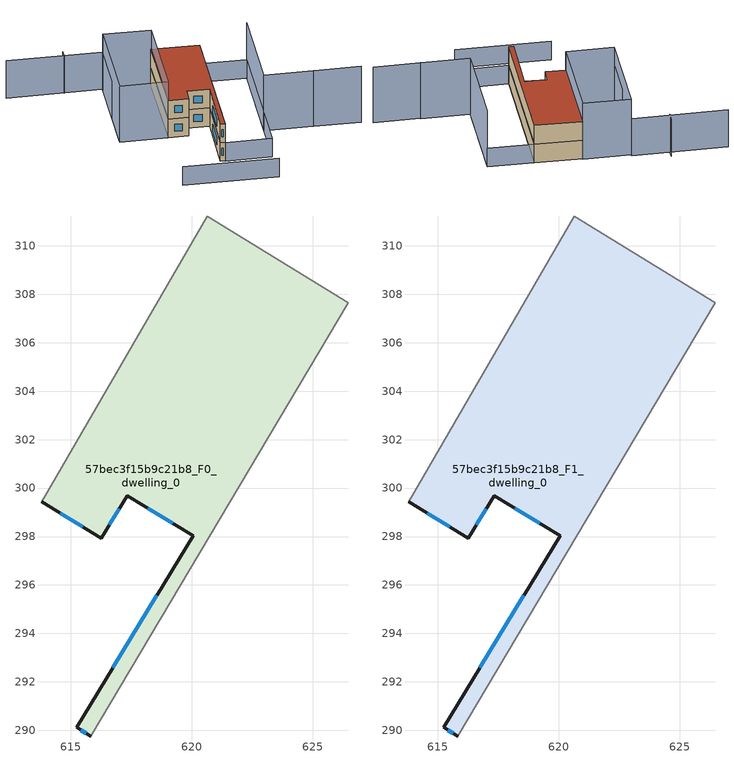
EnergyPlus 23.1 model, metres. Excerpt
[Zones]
57bec3f15b9c21b8_F0_dwelling_0
 floor ground (EU_floor_Construction): 626.45,307.65 615.83,289.77 615.24,290.12 620.06,298.03 617.34,299.69 616.27,297.94 613.82,299.43 620.64,311.23 z0
 wall outside (EU_wall_Construction): 613.82,299.43 616.27,297.94 617.34,299.69 620.06,298.03 615.24,290.12 615.83,289.77 z0:3
 wall adiabatic (EU_wall_Construction): 615.83,289.77 626.45,307.65 620.64,311.23 613.82,299.43 z0:3
 window (EU_Window_Construction): 615.43,290.01 615.65,289.88 / 618.56,295.57 616.75,292.59 / 618.18,299.17 619.21,298.55 / 616.6,298.48 617,299.15 / 614.58,298.97 615.5,298.4 z0.93:2.07
57bec3f15b9c21b8_F1_dwelling_0
 floor to 57bec3f15b9c21b8_F0_dwelling_0 (EU_floor_Construction): 626.45,307.65 615.83,289.77 615.24,290.12 620.06,298.03 617.34,299.69 616.27,297.94 613.82,299.43 620.64,311.23 z3
 wall outside (EU_wall_Construction): 613.82,299.43 616.27,297.94 617.34,299.69 620.06,298.03 615.24,290.12 615.83,289.77 z3:6
 wall adiabatic (EU_wall_Construction): 615.83,289.77 626.45,307.65 620.64,311.23 613.82,299.43 z3:6
 window (EU_Window_Construction): 615.43,290.01 615.65,289.88 / 618.56,295.57 616.75,292.59 / 618.18,299.17 619.21,298.55 / 616.6,298.48 617,299.15 / 614.58,298.97 615.5,298.4 z3.93:5.07
 roof outside (EU_roof_Construction): 620.06,298.03 615.24,290.12 615.83,289.77 626.45,307.65 620.64,311.23 613.82,299.43 616.27,297.94 617.34,299.69 z6
shading: 636.6,285.39 630.91,288.75 / 630.93,288.79 624.96,292.33 / 624.96,292.33 632.03,304.22 / 607.97,302.89 614.96,314.72 / 614.96,314.72 620.81,311.27 / 620.81,311.27 613.82,299.43 / 613.82,299.43 607.97,302.89 z0:9; 607.33,288.69 618.85,281.84 / 632.08,304.31 621.45,286.4 / 621.45,286.4 615.81,289.74 / 615.81,289.74 626.45,307.65 / 626.45,307.65 632.08,304.31 z0:3; 610.41,317.52 611.04,318.55 / 603.54,321.75 615.08,314.93 / 615.08,314.93 608.06,303.04 z0:6
[Building]
EU S2 Campaign: North Axis=0; Terrain=City; Solar Distribution=FullExterior
[Site:Location]
Montreal-Trudeau.Intl.AP: Latitude=45.4667; Longitude=-73.75; Time Zone=-5; Elevation=36
[SizingPeriod:WeatherFileDays]
AnnualSizingPeriod: Begin Month=1; Begin Day of Month=1; End Month=12; End Day of Month=31; Day of Week for Start Day=Monday; Use Weather File Daylight Saving Period=No; Use Weather File Rain and Snow Indicators=No
[MATERIAL]
EU_InternalMass_Material: Roughness=MediumRough; Thickness=0.1; Conductivity=1; Density=1800; Specific Heat=900; Thermal Absorptance=0.9; Solar Absorptance=0.7; Visible Absorptance=0.7
[MATERIAL:NOMASS] Roughness=MediumRough; Thermal Absorptance=0.9; Solar Absorptance=0.7; Visible Absorptance=0.7
Name | Thermal Resistance
EU_wall_NoMass; EU_floor_NoMass | 1.36485
EU_roof_NoMass | 2.55992
[WINDOWMATERIAL:SIMPLEGLAZINGSYSTEM]
EU_Window_SimpleGlazing: UFactor=3.92339; Solar Heat Gain Coefficient=0.8; Visible Transmittance=0.8
[CONSTRUCTION]
EU_wall_Construction: EU_wall_NoMass
EU_roof_Construction: EU_roof_NoMass
EU_floor_Construction: EU_floor_NoMass
EU_Window_Construction: EU_Window_SimpleGlazing
EU_InternalMass_Construction: EU_InternalMass_Material
[ZONE] Type=1; Multiplier=1; Ceiling Height=autocalculate; Floor Area=autocalculate; Part of Total Floor Area=Yes
Name | Volume
57bec3f15b9c21b8_F0_dwelling_0 | 269.523
57bec3f15b9c21b8_F1_dwelling_0 | 269.525
[INTERNALMASS] Construction=EU_InternalMass_Construction; Surface Area=89.8414
Name | Zone or ZoneList
57bec3f15b9c21b8_F0_dwelling_0_EU_InternalMass | 57bec3f15b9c21b8_F0_dwelling_0
57bec3f15b9c21b8_F1_dwelling_0_EU_InternalMass | 57bec3f15b9c21b8_F1_dwelling_0
[OTHEREQUIPMENT] Fuel Type=Electricity; Design Level Calculation Method=Watts/Area; Power per Zone Floor Area=1; Fraction Latent=0; Fraction Radiant=0; Fraction Lost=0; Carbon Dioxide Generation Rate=0; EndUse Subcategory=EU_Step8_InternalGains
Name | Zone or ZoneList or Space or SpaceList | Schedule
EU_Step8_InternalGain_57bec3f15b9c21b8_F0_dwelling_0_f000 | 57bec3f15b9c21b8_F0_dwelling_0 | EU_Step8_GainSchedule_57bec3f15b9c21b8_F0_dwelling_0_f000
EU_Step8_InternalGain_57bec3f15b9c21b8_F1_dwelling_0_f000 | 57bec3f15b9c21b8_F1_dwelling_0 | EU_Step8_GainSchedule_57bec3f15b9c21b8_F1_dwelling_0_f000
[ZONEVENTILATION:DESIGNFLOWRATE] Schedule=EU_AlwaysOn; Design Flow Rate Calculation Method=AirChanges/Hour; Air Changes per Hour=0.860309; Ventilation Type=Natural; Fan Pressure Rise=0; Fan Total Efficiency=1; Constant Term Coefficient=1; Temperature Term Coefficient=0; Velocity Term Coefficient=0; Velocity Squared Term Coefficient=0; Minimum Indoor Temperature=-100; Maximum Indoor Temperature=100; Delta Temperature=-100; Minimum Outdoor Temperature=-100; Maximum Outdoor Temperature=100; Maximum Wind Speed=40
Name | Zone or ZoneList or Space or SpaceList
EU_ConstantAir_57bec3f15b9c21b8_F0_dwelling_0 | 57bec3f15b9c21b8_F0_dwelling_0
EU_ConstantAir_57bec3f15b9c21b8_F1_dwelling_0 | 57bec3f15b9c21b8_F1_dwelling_0
[HVACTEMPLATE:THERMOSTAT] Constant Heating Setpoint=20; Constant Cooling Setpoint=50
EU_HeatOnly_57bec3f15b9c21b8_F0_dwelling_0; EU_HeatOnly_57bec3f15b9c21b8_F1_dwelling_0
[HVACTEMPLATE:ZONE:IDEALLOADSAIRSYSTEM] System Availability Schedule=EU_AlwaysOn; Maximum Heating Supply Air Temperature=50; Minimum Cooling Supply Air Temperature=13; Maximum Heating Supply Air Humidity Ratio=0.0156; Minimum Cooling Supply Air Humidity Ratio=0.0077; Heating Limit=NoLimit; Cooling Limit=NoLimit; Heating Availability Schedule=EU_AlwaysOn; Cooling Availability Schedule=EU_CoolingOff; Dehumidification Control Type=ConstantSensibleHeatRatio; Cooling Sensible Heat Ratio=0.7; Dehumidification Setpoint=60; Humidification Control Type=None; Humidification Setpoint=30; Outdoor Air Method=None; Outdoor Air Flow Rate per Person=0.00944; Outdoor Air Flow Rate per Zone Floor Area=0; Outdoor Air Flow Rate per Zone=0; Demand Controlled Ventilation Type=None; Outdoor Air Economizer Type=NoEconomizer; Heat Recovery Type=None; Sensible Heat Recovery Effectiveness=0.7; Latent Heat Recovery Effectiveness=0.65
Name | Template Thermostat
57bec3f15b9c21b8_F0_dwelling_0 | EU_HeatOnly_57bec3f15b9c21b8_F0_dwelling_0
57bec3f15b9c21b8_F1_dwelling_0 | EU_HeatOnly_57bec3f15b9c21b8_F1_dwelling_0
[SIZING:ZONE] Zone Cooling Design Supply Air Temperature Input Method=SupplyAirTemperature; Zone Cooling Design Supply Air Temperature=13; Zone Heating Design Supply Air Temperature Input Method=SupplyAirTemperature; Zone Heating Design Supply Air Temperature=50; Zone Cooling Design Supply Air Humidity Ratio=0.008; Zone Heating Design Supply Air Humidity Ratio=0.008; Cooling Design Air Flow Method=DesignDay; Cooling Design Air Flow Rate=0; Cooling Minimum Air Flow per Zone Floor Area=0.000762; Cooling Minimum Air Flow=0; Cooling Minimum Air Flow Fraction=0.2; Heating Design Air Flow Method=DesignDay; Heating Design Air Flow Rate=0; Heating Maximum Air Flow per Zone Floor Area=0.002032; Heating Maximum Air Flow=0.141576; Heating Maximum Air Flow Fraction=0.3; Account for Dedicated Outdoor Air System=No; Dedicated Outdoor Air System Control Strategy=NeutralSupplyAir; Dedicated Outdoor Air Low Setpoint Temperature for Design=autosize; Dedicated Outdoor Air High Setpoint Temperature for Design=autosize; Zone Load Sizing Method=Sensible Load Only No Latent Load; Zone Latent Cooling Design Supply Air Humidity Ratio Input Method=HumidityRatioDifference; Zone Cooling Design Supply Air Humidity Ratio Difference=0.005; Zone Latent Heating Design Supply Air Humidity Ratio Input Method=HumidityRatioDifference; Zone Humidification Design Supply Air Humidity Ratio Difference=0.005
57bec3f15b9c21b8_F0_dwelling_0; 57bec3f15b9c21b8_F1_dwelling_0
[SCHEDULE:CONSTANT]
Name | Hourly Value
EU_AlwaysOn | 1
EU_CoolingOff | 0
[SCHEDULE:FILE] Column Number=1; Rows to Skip at Top=0; Number of Hours of Data=8760; Column Separator=Comma; Interpolate to Timestep=No; Minutes per Item=60; Adjust Schedule for Daylight Savings=Yes
Name | File
EU_Step8_GainSchedule_57bec3f15b9c21b8_F0_dwelling_0_f000 | ../../schedules/57bec3f15b9c21b8/57bec3f15b9c21b8_F0_dwelling_0_f000_gain.csv
EU_Step8_GainSchedule_57bec3f15b9c21b8_F1_dwelling_0_f000 | ../../schedules/57bec3f15b9c21b8/57bec3f15b9c21b8_F1_dwelling_0_f000_gain.csv
